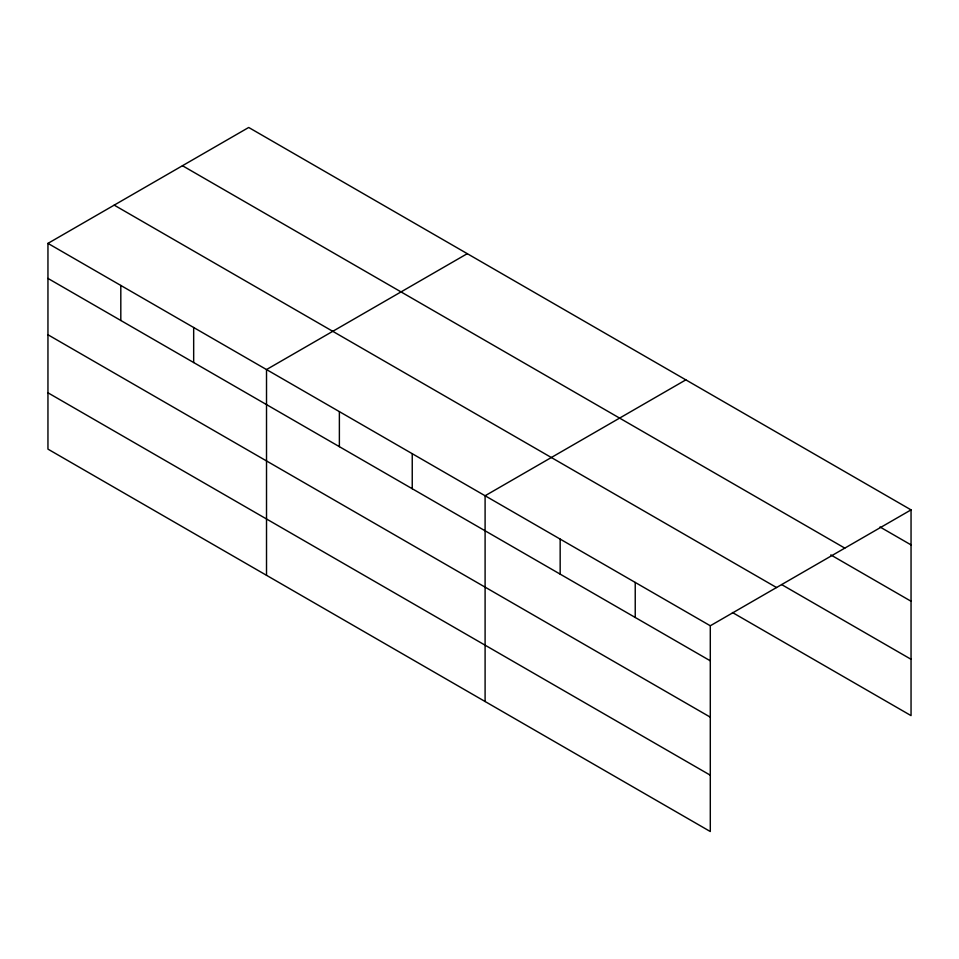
<?xml version="1.0" encoding="UTF-8"?>
<svg xmlns="http://www.w3.org/2000/svg" width="959" height="959" viewBox="0 0 959 959"><rect width="100%" height="100%" fill="white"/><g stroke="black" fill="none" stroke-linecap="round" stroke-linejoin="round"><path stroke-width="1.44" d="M732.448 612.513L911.05 715.618L911.05 509.876L248.705 127.475L47.95 243.382L47.95 449.124L710.295 831.525L710.295 625.771L47.95 243.382M467.285 253.667L266.518 369.563L266.518 575.316M685.853 379.86L485.098 495.755L485.098 701.509M710.295 625.771L911.05 509.876M879.99 526.971L911.05 544.904M182.462 165.715L844.795 548.116M830.806 554.913L911.05 601.245M781.621 584.57L911.05 659.289M114.205 205.13L776.538 587.531M47.95 278.41L710.295 660.811M47.95 334.751L710.295 717.152M47.95 392.794L710.295 775.196M635.23 582.437L635.23 617.476M560.164 539.102L560.164 574.129M412.238 453.691L412.238 488.73M339.378 411.627L339.378 446.666M193.67 327.498L193.67 362.538M120.81 285.434L120.81 320.474"/></g></svg>
